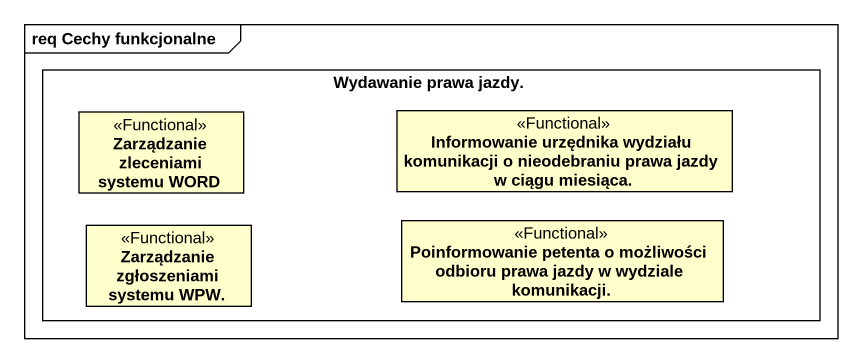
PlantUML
@startuml
mainframe req Cechy funkcjonalne
hide circle
hide empty members
rectangle "Wydawanie prawa jazdy." as Wydawanie_prawa_jazdy {
  class "Zarządzanie zleceniami systemu WORD" as Zarządzanie_zleceniami <<Functional>>
  class "Informowanie urzędnika wydziału komunikacji o nieodebraniu prawa jazdy w ciągu miesiąca." as Informowanie_urzędnika <<Functional>>
  class "Zarządzanie zgłoszeniami systemu WPW." as Zarządzanie_zgłoszeniami <<Functional>>
  class "Poinformowanie petenta o możliwości odbioru prawa jazdy w wydziale komunikacji." as Poinformowanie_petenta_o <<Functional>>
}
@enduml
